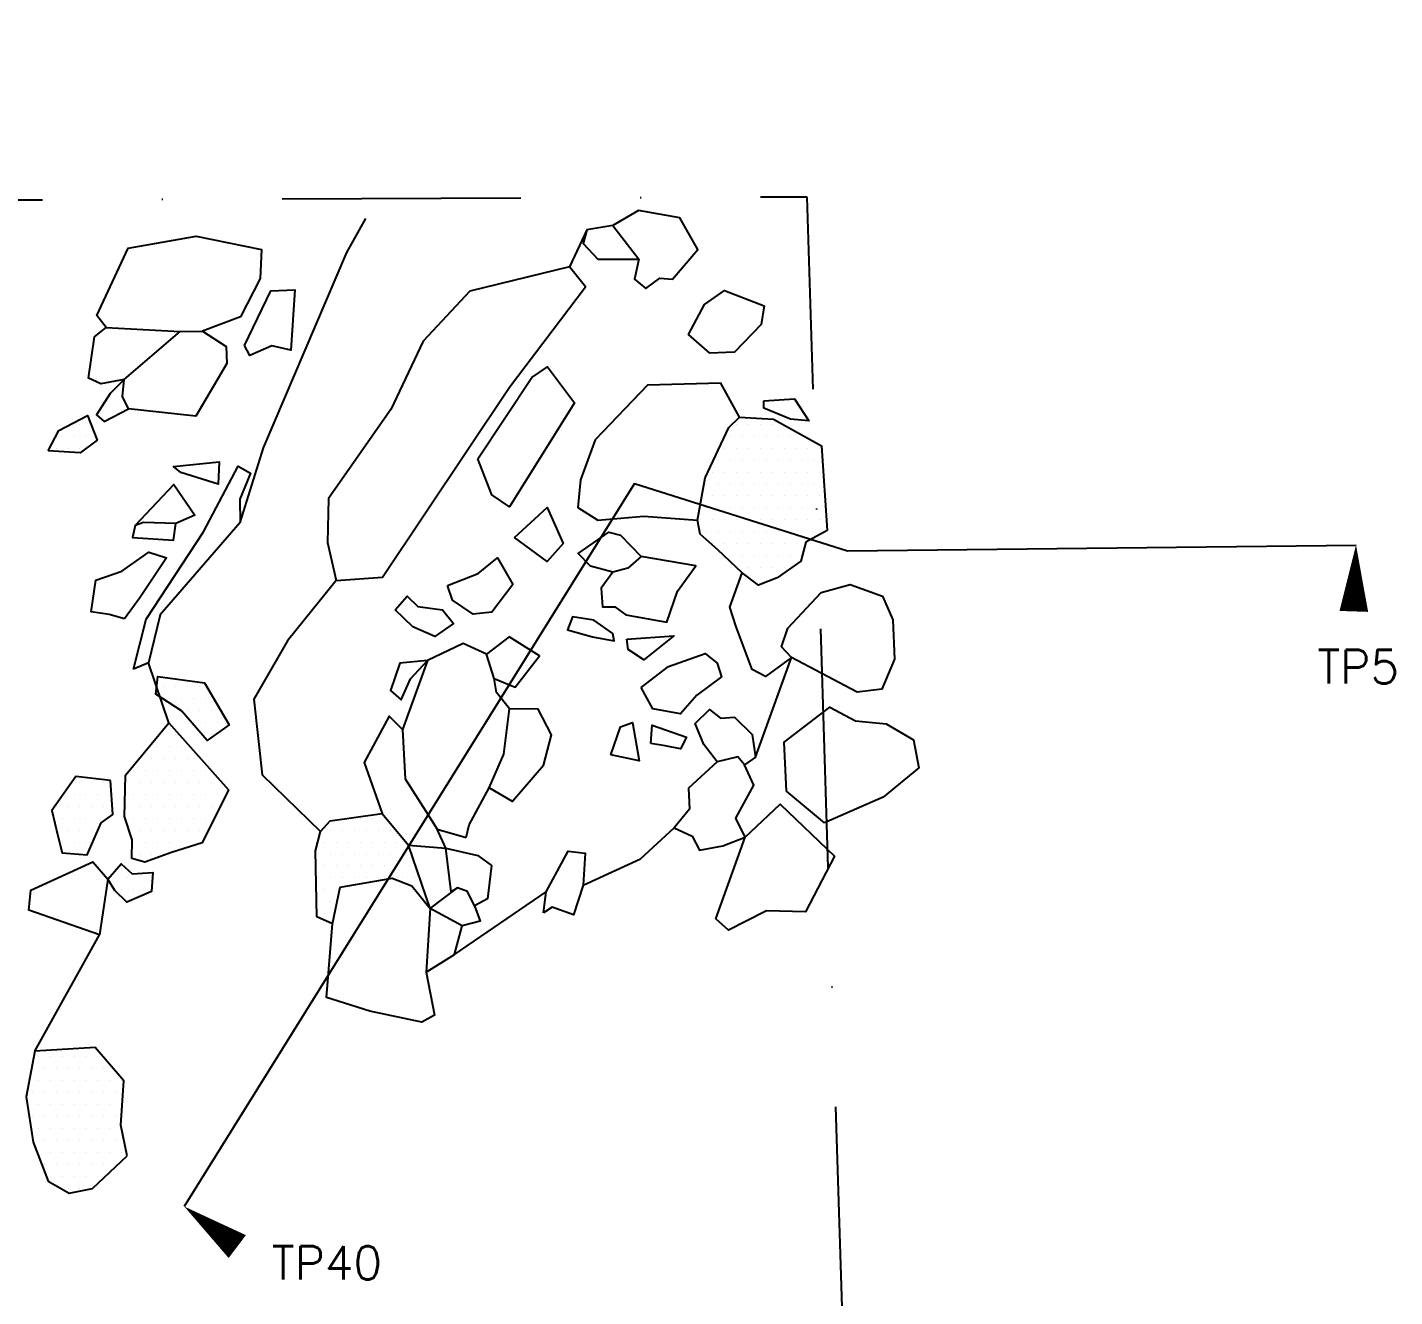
# Model space of a CAD drawing. Header units: metres. Extents: x 109 to 398, y -2131 to -1647.
# Drawn here: x 255.1 to 398.3, y -1962.6 to -1829.7 of the extents above; entities that cross this region are included whole.
import ezdxf

# ---------------------------------------------------------------- set-up
doc = ezdxf.new("R2010")
doc.units = ezdxf.units.M
doc.header["$LTSCALE"] = 25
doc.header["$MEASUREMENT"] = 0
doc.linetypes.add('STRICHPUNKTX2', pattern=[2, 1, -0.5, 0, -0.5])
doc.layers.get('0').update_dxf_attribs({"linetype": 'CONTINUOUS'})
for name, color, linetype in [('BEFUND', 1, 'CONTINUOUS'), ('GRABUNGSGRENZE', 3, 'STRICHPUNKTX2'), ('STEINE', 4, 'CONTINUOUS'), ('STEINESCHRAFF', 4, 'CONTINUOUS'), ('TPROFIL', 3, 'CONTINUOUS')]:
    doc.layers.add(name, color=color, linetype=linetype)
doc.styles.get("Standard").update_dxf_attribs({"font": 'txt.shx'})

# ---------------------------------------------------------------- blocks, each defined once
blk = doc.blocks.new('*X1')
at = {"color": 0}
for p, q in [((269.375, -1898.75), (269.375, -1898.75)), ((270.625, -1898.75), (270.625, -1898.75)), ((271.875, -1898.75), (271.875, -1898.75)), ((273.125, -1898.75), (273.125, -1898.75)), ((270, -1900), (270, -1900)), ((271.25, -1900), (271.25, -1900)), ((272.5, -1900), (272.5, -1900)), ((273.75, -1900), (273.75, -1900)), ((271.875, -1901.25), (271.875, -1901.25)), ((273.125, -1901.25), (273.125, -1901.25)), ((274.375, -1901.25), (274.375, -1901.25)), ((272.5, -1902.5), (272.5, -1902.5)), ((273.75, -1902.5), (273.75, -1902.5)), ((275, -1902.5), (275, -1902.5)), ((269.375, -1903.75), (269.375, -1903.75)), ((270.625, -1903.75), (270.625, -1903.75)), ((274.375, -1903.75), (274.375, -1903.75)), ((268.75, -1905), (268.75, -1905)), ((270, -1905), (270, -1905)), ((271.25, -1905), (271.25, -1905)), ((266.25, -1907.5), (266.25, -1907.5)), ((266.875, -1906.25), (266.875, -1906.25)), ((267.5, -1907.5), (267.5, -1907.5)), ((268.125, -1906.25), (268.125, -1906.25)), ((268.75, -1907.5), (268.75, -1907.5)), ((269.375, -1906.25), (269.375, -1906.25)), ((270, -1907.5), (270, -1907.5)), ((270.625, -1906.25), (270.625, -1906.25)), ((271.25, -1907.5), (271.25, -1907.5)), ((271.875, -1906.25), (271.875, -1906.25)), ((272.5, -1907.5), (272.5, -1907.5)), ((273.125, -1906.25), (273.125, -1906.25)), ((273.75, -1907.5), (273.75, -1907.5)), ((260.625, -1908.75), (260.625, -1908.75)), ((261.875, -1908.75), (261.875, -1908.75)), ((263.125, -1908.75), (263.125, -1908.75)), ((265.625, -1908.75), (265.625, -1908.75)), ((266.875, -1908.75), (266.875, -1908.75)), ((268.125, -1908.75), (268.125, -1908.75)), ((269.375, -1908.75), (269.375, -1908.75)), ((270.625, -1908.75), (270.625, -1908.75)), ((271.875, -1908.75), (271.875, -1908.75)), ((273.125, -1908.75), (273.125, -1908.75)), ((274.375, -1908.75), (274.375, -1908.75)), ((260, -1910), (260, -1910)), ((261.25, -1910), (261.25, -1910)), ((262.5, -1910), (262.5, -1910)), ((263.75, -1910), (263.75, -1910)), ((266.25, -1910), (266.25, -1910)), ((267.5, -1910), (267.5, -1910)), ((268.75, -1910), (268.75, -1910)), ((270, -1910), (270, -1910)), ((271.25, -1910), (271.25, -1910)), ((272.5, -1910), (272.5, -1910)), ((273.75, -1910), (273.75, -1910)), ((275, -1910), (275, -1910)), ((258.125, -1911.25), (258.125, -1911.25)), ((259.375, -1911.25), (259.375, -1911.25)), ((260.625, -1911.25), (260.625, -1911.25)), ((261.875, -1911.25), (261.875, -1911.25)), ((263.125, -1911.25), (263.125, -1911.25)), ((265.625, -1911.25), (265.625, -1911.25)), ((266.875, -1911.25), (266.875, -1911.25)), ((268.125, -1911.25), (268.125, -1911.25)), ((269.375, -1911.25), (269.375, -1911.25)), ((270.625, -1911.25), (270.625, -1911.25)), ((271.875, -1911.25), (271.875, -1911.25)), ((273.125, -1911.25), (273.125, -1911.25)), ((274.375, -1911.25), (274.375, -1911.25)), ((258.75, -1912.5), (258.75, -1912.5)), ((260, -1912.5), (260, -1912.5)), ((261.25, -1912.5), (261.25, -1912.5)), ((262.5, -1912.5), (262.5, -1912.5)), ((266.25, -1912.5), (266.25, -1912.5)), ((267.5, -1912.5), (267.5, -1912.5)), ((268.75, -1912.5), (268.75, -1912.5)), ((270, -1912.5), (270, -1912.5)), ((271.25, -1912.5), (271.25, -1912.5)), ((272.5, -1912.5), (272.5, -1912.5)), ((273.75, -1912.5), (273.75, -1912.5)), ((288.75, -1912.5), (288.75, -1912.5)), ((290, -1912.5), (290, -1912.5)), ((291.25, -1912.5), (291.25, -1912.5)), ((292.5, -1912.5), (292.5, -1912.5)), ((259.375, -1913.75), (259.375, -1913.75)), ((260.625, -1913.75), (260.625, -1913.75)), ((261.875, -1913.75), (261.875, -1913.75)), ((266.875, -1913.75), (266.875, -1913.75)), ((268.125, -1913.75), (268.125, -1913.75)), ((269.375, -1913.75), (269.375, -1913.75)), ((270.625, -1913.75), (270.625, -1913.75)), ((271.875, -1913.75), (271.875, -1913.75)), ((273.125, -1913.75), (273.125, -1913.75)), ((286.875, -1913.75), (286.875, -1913.75)), ((288.125, -1913.75), (288.125, -1913.75)), ((289.375, -1913.75), (289.375, -1913.75)), ((290.625, -1913.75), (290.625, -1913.75)), ((291.875, -1913.75), (291.875, -1913.75)), ((293.125, -1913.75), (293.125, -1913.75)), ((258.75, -1915), (258.75, -1915)), ((260, -1915), (260, -1915)), ((261.25, -1915), (261.25, -1915)), ((266.25, -1915), (266.25, -1915)), ((267.5, -1915), (267.5, -1915)), ((268.75, -1915), (268.75, -1915)), ((270, -1915), (270, -1915)), ((271.25, -1915), (271.25, -1915)), ((272.5, -1915), (272.5, -1915)), ((286.25, -1915), (286.25, -1915)), ((287.5, -1915), (287.5, -1915)), ((288.75, -1915), (288.75, -1915)), ((290, -1915), (290, -1915)), ((291.25, -1915), (291.25, -1915)), ((292.5, -1915), (292.5, -1915)), ((293.75, -1915), (293.75, -1915)), ((260.625, -1916.25), (260.625, -1916.25)), ((265, -1917.5), (265, -1917.5)), ((266.875, -1916.25), (266.875, -1916.25)), ((268.125, -1916.25), (268.125, -1916.25)), ((269.375, -1916.25), (269.375, -1916.25)), ((285.625, -1916.25), (285.625, -1916.25)), ((286.25, -1917.5), (286.25, -1917.5)), ((286.875, -1916.25), (286.875, -1916.25)), ((287.5, -1917.5), (287.5, -1917.5)), ((288.125, -1916.25), (288.125, -1916.25)), ((288.75, -1917.5), (288.75, -1917.5)), ((289.375, -1916.25), (289.375, -1916.25)), ((290, -1917.5), (290, -1917.5)), ((290.625, -1916.25), (290.625, -1916.25)), ((291.25, -1917.5), (291.25, -1917.5)), ((291.875, -1916.25), (291.875, -1916.25)), ((292.5, -1917.5), (292.5, -1917.5)), ((293.125, -1916.25), (293.125, -1916.25)), ((293.75, -1917.5), (293.75, -1917.5)), ((294.375, -1916.25), (294.375, -1916.25)), ((295, -1917.5), (295, -1917.5)), ((264.375, -1918.75), (264.375, -1918.75)), ((265.625, -1918.75), (265.625, -1918.75)), ((266.875, -1918.75), (266.875, -1918.75)), ((268.125, -1918.75), (268.125, -1918.75)), ((285.625, -1918.75), (285.625, -1918.75)), ((286.875, -1918.75), (286.875, -1918.75)), ((288.125, -1918.75), (288.125, -1918.75)), ((289.375, -1918.75), (289.375, -1918.75)), ((290.625, -1918.75), (290.625, -1918.75)), ((291.875, -1918.75), (291.875, -1918.75)), ((293.125, -1918.75), (293.125, -1918.75)), ((294.375, -1918.75), (294.375, -1918.75)), ((295.625, -1918.75), (295.625, -1918.75)), ((265, -1920), (265, -1920)), ((266.25, -1920), (266.25, -1920)), ((267.5, -1920), (267.5, -1920)), ((286.25, -1920), (286.25, -1920)), ((287.5, -1920), (287.5, -1920)), ((296.25, -1920), (296.25, -1920)), ((285.625, -1921.25), (285.625, -1921.25)), ((286.875, -1921.25), (286.875, -1921.25)), ((296.875, -1921.25), (296.875, -1921.25)), ((286.25, -1922.5), (286.25, -1922.5)), ((256.25, -1937.5), (256.25, -1937.5)), ((257.5, -1937.5), (257.5, -1937.5)), ((258.75, -1937.5), (258.75, -1937.5)), ((260, -1937.5), (260, -1937.5)), ((261.25, -1937.5), (261.25, -1937.5)), ((262.5, -1937.5), (262.5, -1937.5)), ((255.625, -1938.75), (255.625, -1938.75)), ((256.875, -1938.75), (256.875, -1938.75)), ((258.125, -1938.75), (258.125, -1938.75)), ((259.375, -1938.75), (259.375, -1938.75)), ((260.625, -1938.75), (260.625, -1938.75)), ((261.875, -1938.75), (261.875, -1938.75)), ((263.125, -1938.75), (263.125, -1938.75)), ((256.25, -1940), (256.25, -1940)), ((257.5, -1940), (257.5, -1940)), ((258.75, -1940), (258.75, -1940)), ((260, -1940), (260, -1940)), ((261.25, -1940), (261.25, -1940)), ((262.5, -1940), (262.5, -1940)), ((263.75, -1940), (263.75, -1940)), ((265, -1940), (265, -1940)), ((255.625, -1941.25), (255.625, -1941.25)), ((256.875, -1941.25), (256.875, -1941.25)), ((258.125, -1941.25), (258.125, -1941.25)), ((259.375, -1941.25), (259.375, -1941.25)), ((260.625, -1941.25), (260.625, -1941.25)), ((261.875, -1941.25), (261.875, -1941.25)), ((263.125, -1941.25), (263.125, -1941.25)), ((264.375, -1941.25), (264.375, -1941.25)), ((256.25, -1942.5), (256.25, -1942.5)), ((257.5, -1942.5), (257.5, -1942.5)), ((258.75, -1942.5), (258.75, -1942.5)), ((260, -1942.5), (260, -1942.5)), ((261.25, -1942.5), (261.25, -1942.5)), ((262.5, -1942.5), (262.5, -1942.5)), ((263.75, -1942.5), (263.75, -1942.5)), ((265, -1942.5), (265, -1942.5)), ((255.625, -1943.75), (255.625, -1943.75)), ((256.875, -1943.75), (256.875, -1943.75)), ((258.125, -1943.75), (258.125, -1943.75)), ((259.375, -1943.75), (259.375, -1943.75)), ((260.625, -1943.75), (260.625, -1943.75)), ((261.875, -1943.75), (261.875, -1943.75)), ((263.125, -1943.75), (263.125, -1943.75)), ((264.375, -1943.75), (264.375, -1943.75)), ((256.25, -1945), (256.25, -1945)), ((256.875, -1946.25), (256.875, -1946.25)), ((257.5, -1945), (257.5, -1945)), ((258.125, -1946.25), (258.125, -1946.25)), ((258.75, -1945), (258.75, -1945)), ((259.375, -1946.25), (259.375, -1946.25)), ((260, -1945), (260, -1945)), ((260.625, -1946.25), (260.625, -1946.25)), ((261.25, -1945), (261.25, -1945)), ((261.875, -1946.25), (261.875, -1946.25)), ((262.5, -1945), (262.5, -1945)), ((263.125, -1946.25), (263.125, -1946.25)), ((263.75, -1945), (263.75, -1945)), ((264.375, -1946.25), (264.375, -1946.25)), ((256.25, -1947.5), (256.25, -1947.5)), ((257.5, -1947.5), (257.5, -1947.5)), ((258.75, -1947.5), (258.75, -1947.5)), ((260, -1947.5), (260, -1947.5)), ((261.25, -1947.5), (261.25, -1947.5)), ((262.5, -1947.5), (262.5, -1947.5)), ((263.75, -1947.5), (263.75, -1947.5)), ((265, -1947.5), (265, -1947.5)), ((256.875, -1948.75), (256.875, -1948.75)), ((258.125, -1948.75), (258.125, -1948.75)), ((259.375, -1948.75), (259.375, -1948.75)), ((260.625, -1948.75), (260.625, -1948.75)), ((261.875, -1948.75), (261.875, -1948.75)), ((263.125, -1948.75), (263.125, -1948.75)), ((264.375, -1948.75), (264.375, -1948.75)), ((257.5, -1950), (257.5, -1950)), ((258.75, -1950), (258.75, -1950)), ((260, -1950), (260, -1950)), ((261.25, -1950), (261.25, -1950)), ((262.5, -1950), (262.5, -1950)), ((259.375, -1951.25), (259.375, -1951.25)), ((260.625, -1951.25), (260.625, -1951.25)), ((261.875, -1951.25), (261.875, -1951.25))]:
    blk.add_line(p, q, dxfattribs=at)
blk = doc.blocks.new('*X2')
at = {"color": 0}
for p, q in [((208.125, -1791.25), (208.125, -1791.25)), ((209.375, -1791.25), (209.375, -1791.25)), ((210.625, -1791.25), (210.625, -1791.25)), ((211.875, -1791.25), (211.875, -1791.25)), ((207.5, -1792.5), (207.5, -1792.5)), ((208.75, -1792.5), (208.75, -1792.5)), ((210, -1792.5), (210, -1792.5)), ((211.25, -1792.5), (211.25, -1792.5)), ((188.125, -1798.75), (188.125, -1798.75)), ((189.375, -1798.75), (189.375, -1798.75)), ((190.625, -1798.75), (190.625, -1798.75)), ((191.875, -1798.75), (191.875, -1798.75)), ((193.125, -1798.75), (193.125, -1798.75)), ((198.75, -1797.5), (198.75, -1797.5)), ((199.375, -1798.75), (199.375, -1798.75)), ((200, -1797.5), (200, -1797.5)), ((200.625, -1798.75), (200.625, -1798.75)), ((201.25, -1797.5), (201.25, -1797.5)), ((201.875, -1798.75), (201.875, -1798.75)), ((202.5, -1797.5), (202.5, -1797.5)), ((187.5, -1800), (187.5, -1800)), ((188.75, -1800), (188.75, -1800)), ((190, -1800), (190, -1800)), ((191.25, -1800), (191.25, -1800)), ((192.5, -1800), (192.5, -1800)), ((193.75, -1800), (193.75, -1800)), ((195, -1800), (195, -1800)), ((196.25, -1800), (196.25, -1800)), ((197.5, -1800), (197.5, -1800)), ((198.75, -1800), (198.75, -1800)), ((200, -1800), (200, -1800)), ((201.25, -1800), (201.25, -1800)), ((202.5, -1800), (202.5, -1800)), ((188.125, -1801.25), (188.125, -1801.25)), ((189.375, -1801.25), (189.375, -1801.25)), ((190.625, -1801.25), (190.625, -1801.25)), ((191.875, -1801.25), (191.875, -1801.25)), ((193.125, -1801.25), (193.125, -1801.25)), ((194.375, -1801.25), (194.375, -1801.25)), ((195.625, -1801.25), (195.625, -1801.25)), ((196.875, -1801.25), (196.875, -1801.25)), ((198.125, -1801.25), (198.125, -1801.25)), ((203.125, -1801.25), (203.125, -1801.25)), ((204.375, -1801.25), (204.375, -1801.25)), ((205.625, -1801.25), (205.625, -1801.25)), ((206.875, -1801.25), (206.875, -1801.25)), ((208.125, -1801.25), (208.125, -1801.25)), ((187.5, -1802.5), (187.5, -1802.5)), ((188.75, -1802.5), (188.75, -1802.5)), ((190, -1802.5), (190, -1802.5)), ((191.25, -1802.5), (191.25, -1802.5)), ((192.5, -1802.5), (192.5, -1802.5)), ((193.75, -1802.5), (193.75, -1802.5)), ((195, -1802.5), (195, -1802.5)), ((196.25, -1802.5), (196.25, -1802.5)), ((197.5, -1802.5), (197.5, -1802.5)), ((202.5, -1802.5), (202.5, -1802.5)), ((203.75, -1802.5), (203.75, -1802.5)), ((205, -1802.5), (205, -1802.5)), ((206.25, -1802.5), (206.25, -1802.5)), ((207.5, -1802.5), (207.5, -1802.5)), ((208.75, -1802.5), (208.75, -1802.5)), ((186.875, -1803.75), (186.875, -1803.75)), ((188.125, -1803.75), (188.125, -1803.75)), ((189.375, -1803.75), (189.375, -1803.75)), ((190.625, -1803.75), (190.625, -1803.75)), ((191.875, -1803.75), (191.875, -1803.75)), ((193.125, -1803.75), (193.125, -1803.75)), ((194.375, -1803.75), (194.375, -1803.75)), ((195.625, -1803.75), (195.625, -1803.75)), ((196.875, -1803.75), (196.875, -1803.75)), ((203.125, -1803.75), (203.125, -1803.75)), ((204.375, -1803.75), (204.375, -1803.75)), ((205.625, -1803.75), (205.625, -1803.75)), ((206.875, -1803.75), (206.875, -1803.75)), ((208.125, -1803.75), (208.125, -1803.75)), ((209.375, -1803.75), (209.375, -1803.75)), ((187.5, -1805), (187.5, -1805)), ((188.75, -1805), (188.75, -1805)), ((190, -1805), (190, -1805)), ((191.25, -1805), (191.25, -1805)), ((192.5, -1805), (192.5, -1805)), ((193.75, -1805), (193.75, -1805)), ((195, -1805), (195, -1805)), ((198.75, -1805), (198.75, -1805)), ((203.75, -1805), (203.75, -1805)), ((205, -1805), (205, -1805)), ((206.25, -1805), (206.25, -1805)), ((207.5, -1805), (207.5, -1805)), ((208.75, -1805), (208.75, -1805)), ((198.125, -1806.25), (198.125, -1806.25)), ((199.375, -1806.25), (199.375, -1806.25)), ((204.375, -1806.25), (204.375, -1806.25)), ((205.625, -1806.25), (205.625, -1806.25)), ((206.875, -1806.25), (206.875, -1806.25)), ((208.125, -1806.25), (208.125, -1806.25)), ((194.375, -1808.75), (194.375, -1808.75)), ((195, -1807.5), (195, -1807.5)), ((195.625, -1808.75), (195.625, -1808.75)), ((196.25, -1807.5), (196.25, -1807.5)), ((196.875, -1808.75), (196.875, -1808.75)), ((197.5, -1807.5), (197.5, -1807.5)), ((198.125, -1808.75), (198.125, -1808.75)), ((198.75, -1807.5), (198.75, -1807.5)), ((195, -1810), (195, -1810)), ((196.25, -1810), (196.25, -1810)), ((197.5, -1810), (197.5, -1810)), ((202.5, -1810), (202.5, -1810)), ((203.75, -1810), (203.75, -1810)), ((205, -1810), (205, -1810)), ((199.375, -1811.25), (199.375, -1811.25)), ((200.625, -1811.25), (200.625, -1811.25)), ((201.875, -1811.25), (201.875, -1811.25)), ((203.125, -1811.25), (203.125, -1811.25)), ((204.375, -1811.25), (204.375, -1811.25)), ((205.625, -1811.25), (205.625, -1811.25)), ((206.875, -1811.25), (206.875, -1811.25)), ((197.5, -1812.5), (197.5, -1812.5)), ((198.75, -1812.5), (198.75, -1812.5)), ((200, -1812.5), (200, -1812.5)), ((201.25, -1812.5), (201.25, -1812.5)), ((202.5, -1812.5), (202.5, -1812.5)), ((203.75, -1812.5), (203.75, -1812.5)), ((205, -1812.5), (205, -1812.5)), ((206.25, -1812.5), (206.25, -1812.5)), ((198.125, -1813.75), (198.125, -1813.75)), ((199.375, -1813.75), (199.375, -1813.75)), ((200.625, -1813.75), (200.625, -1813.75)), ((201.875, -1813.75), (201.875, -1813.75)), ((203.125, -1813.75), (203.125, -1813.75)), ((204.375, -1813.75), (204.375, -1813.75)), ((205.625, -1813.75), (205.625, -1813.75)), ((206.875, -1813.75), (206.875, -1813.75)), ((197.5, -1815), (197.5, -1815)), ((198.75, -1815), (198.75, -1815)), ((200, -1815), (200, -1815)), ((201.25, -1815), (201.25, -1815)), ((202.5, -1815), (202.5, -1815)), ((203.75, -1815), (203.75, -1815)), ((205, -1815), (205, -1815)), ((206.25, -1815), (206.25, -1815)), ((207.5, -1815), (207.5, -1815)), ((198.125, -1816.25), (198.125, -1816.25)), ((199.375, -1816.25), (199.375, -1816.25)), ((200.625, -1816.25), (200.625, -1816.25)), ((201.875, -1816.25), (201.875, -1816.25)), ((203.125, -1816.25), (203.125, -1816.25)), ((204.375, -1816.25), (204.375, -1816.25)), ((205.625, -1816.25), (205.625, -1816.25)), ((206.875, -1816.25), (206.875, -1816.25)), ((196.875, -1818.75), (196.875, -1818.75)), ((197.5, -1817.5), (197.5, -1817.5)), ((198.125, -1818.75), (198.125, -1818.75)), ((198.75, -1817.5), (198.75, -1817.5)), ((199.375, -1818.75), (199.375, -1818.75)), ((200, -1817.5), (200, -1817.5)), ((200.625, -1818.75), (200.625, -1818.75)), ((201.25, -1817.5), (201.25, -1817.5)), ((201.875, -1818.75), (201.875, -1818.75)), ((202.5, -1817.5), (202.5, -1817.5)), ((203.125, -1818.75), (203.125, -1818.75)), ((203.75, -1817.5), (203.75, -1817.5)), ((204.375, -1818.75), (204.375, -1818.75)), ((205, -1817.5), (205, -1817.5)), ((206.25, -1817.5), (206.25, -1817.5)), ((197.5, -1820), (197.5, -1820)), ((195.625, -1821.25), (195.625, -1821.25)), ((196.875, -1821.25), (196.875, -1821.25)), ((198.125, -1821.25), (198.125, -1821.25)), ((199.375, -1821.25), (199.375, -1821.25)), ((195, -1822.5), (195, -1822.5)), ((196.25, -1822.5), (196.25, -1822.5)), ((197.5, -1822.5), (197.5, -1822.5)), ((198.75, -1822.5), (198.75, -1822.5)), ((200, -1822.5), (200, -1822.5)), ((193.125, -1823.75), (193.125, -1823.75)), ((194.375, -1823.75), (194.375, -1823.75)), ((195.625, -1823.75), (195.625, -1823.75)), ((196.875, -1823.75), (196.875, -1823.75)), ((198.125, -1823.75), (198.125, -1823.75)), ((199.375, -1823.75), (199.375, -1823.75)), ((200.625, -1823.75), (200.625, -1823.75)), ((201.875, -1823.75), (201.875, -1823.75)), ((192.5, -1825), (192.5, -1825)), ((193.75, -1825), (193.75, -1825)), ((195, -1825), (195, -1825)), ((196.25, -1825), (196.25, -1825)), ((197.5, -1825), (197.5, -1825)), ((198.75, -1825), (198.75, -1825)), ((190.625, -1826.25), (190.625, -1826.25)), ((191.875, -1826.25), (191.875, -1826.25)), ((193.125, -1826.25), (193.125, -1826.25)), ((194.375, -1826.25), (194.375, -1826.25)), ((195.625, -1826.25), (195.625, -1826.25)), ((196.875, -1826.25), (196.875, -1826.25)), ((198.125, -1826.25), (198.125, -1826.25)), ((199.375, -1826.25), (199.375, -1826.25)), ((189.375, -1828.75), (189.375, -1828.75)), ((190, -1827.5), (190, -1827.5)), ((190.625, -1828.75), (190.625, -1828.75)), ((191.25, -1827.5), (191.25, -1827.5)), ((191.875, -1828.75), (191.875, -1828.75)), ((192.5, -1827.5), (192.5, -1827.5)), ((193.125, -1828.75), (193.125, -1828.75)), ((193.75, -1827.5), (193.75, -1827.5)), ((194.375, -1828.75), (194.375, -1828.75)), ((195, -1827.5), (195, -1827.5)), ((195.625, -1828.75), (195.625, -1828.75)), ((196.25, -1827.5), (196.25, -1827.5)), ((196.875, -1828.75), (196.875, -1828.75)), ((197.5, -1827.5), (197.5, -1827.5)), ((198.125, -1828.75), (198.125, -1828.75)), ((198.75, -1827.5), (198.75, -1827.5)), ((199.375, -1828.75), (199.375, -1828.75)), ((191.25, -1830), (191.25, -1830)), ((192.5, -1830), (192.5, -1830)), ((193.75, -1830), (193.75, -1830)), ((195, -1830), (195, -1830)), ((196.25, -1830), (196.25, -1830)), ((197.5, -1830), (197.5, -1830)), ((198.75, -1830), (198.75, -1830)), ((191.875, -1831.25), (191.875, -1831.25)), ((193.125, -1831.25), (193.125, -1831.25)), ((194.375, -1831.25), (194.375, -1831.25)), ((195.625, -1831.25), (195.625, -1831.25)), ((196.875, -1831.25), (196.875, -1831.25)), ((198.125, -1831.25), (198.125, -1831.25)), ((199.375, -1831.25), (199.375, -1831.25)), ((193.75, -1832.5), (193.75, -1832.5)), ((195, -1832.5), (195, -1832.5)), ((196.25, -1832.5), (196.25, -1832.5)), ((197.5, -1832.5), (197.5, -1832.5)), ((198.75, -1832.5), (198.75, -1832.5)), ((195.625, -1833.75), (195.625, -1833.75)), ((196.875, -1833.75), (196.875, -1833.75)), ((198.125, -1833.75), (198.125, -1833.75)), ((197.5, -1835), (197.5, -1835)), ((198.75, -1835), (198.75, -1835)), ((260.625, -1871.25), (260.625, -1871.25)), ((329.375, -1871.25), (329.375, -1871.25)), ((330.625, -1871.25), (330.625, -1871.25)), ((331.875, -1871.25), (331.875, -1871.25)), ((333.125, -1871.25), (333.125, -1871.25)), ((258.75, -1872.5), (258.75, -1872.5)), ((260, -1872.5), (260, -1872.5)), ((261.25, -1872.5), (261.25, -1872.5)), ((328.75, -1872.5), (328.75, -1872.5)), ((330, -1872.5), (330, -1872.5)), ((331.25, -1872.5), (331.25, -1872.5)), ((332.5, -1872.5), (332.5, -1872.5)), ((333.75, -1872.5), (333.75, -1872.5)), ((335, -1872.5), (335, -1872.5)), ((336.25, -1872.5), (336.25, -1872.5)), ((258.125, -1873.75), (258.125, -1873.75)), ((259.375, -1873.75), (259.375, -1873.75)), ((260.625, -1873.75), (260.625, -1873.75)), ((328.125, -1873.75), (328.125, -1873.75)), ((329.375, -1873.75), (329.375, -1873.75)), ((330.625, -1873.75), (330.625, -1873.75)), ((331.875, -1873.75), (331.875, -1873.75)), ((333.125, -1873.75), (333.125, -1873.75)), ((334.375, -1873.75), (334.375, -1873.75)), ((335.625, -1873.75), (335.625, -1873.75)), ((336.875, -1873.75), (336.875, -1873.75)), ((338.125, -1873.75), (338.125, -1873.75)), ((327.5, -1875), (327.5, -1875)), ((328.75, -1875), (328.75, -1875)), ((330, -1875), (330, -1875)), ((331.25, -1875), (331.25, -1875)), ((332.5, -1875), (332.5, -1875)), ((333.75, -1875), (333.75, -1875)), ((335, -1875), (335, -1875)), ((336.25, -1875), (336.25, -1875)), ((337.5, -1875), (337.5, -1875)), ((326.25, -1877.5), (326.25, -1877.5)), ((326.875, -1876.25), (326.875, -1876.25)), ((327.5, -1877.5), (327.5, -1877.5)), ((328.125, -1876.25), (328.125, -1876.25)), ((328.75, -1877.5), (328.75, -1877.5)), ((329.375, -1876.25), (329.375, -1876.25)), ((330, -1877.5), (330, -1877.5)), ((330.625, -1876.25), (330.625, -1876.25)), ((331.25, -1877.5), (331.25, -1877.5)), ((331.875, -1876.25), (331.875, -1876.25)), ((332.5, -1877.5), (332.5, -1877.5)), ((333.125, -1876.25), (333.125, -1876.25)), ((333.75, -1877.5), (333.75, -1877.5)), ((334.375, -1876.25), (334.375, -1876.25)), ((335, -1877.5), (335, -1877.5)), ((335.625, -1876.25), (335.625, -1876.25)), ((336.25, -1877.5), (336.25, -1877.5)), ((336.875, -1876.25), (336.875, -1876.25)), ((337.5, -1877.5), (337.5, -1877.5)), ((338.125, -1876.25), (338.125, -1876.25)), ((326.875, -1878.75), (326.875, -1878.75)), ((328.125, -1878.75), (328.125, -1878.75)), ((329.375, -1878.75), (329.375, -1878.75)), ((330.625, -1878.75), (330.625, -1878.75)), ((331.875, -1878.75), (331.875, -1878.75)), ((333.125, -1878.75), (333.125, -1878.75)), ((334.375, -1878.75), (334.375, -1878.75)), ((335.625, -1878.75), (335.625, -1878.75)), ((336.875, -1878.75), (336.875, -1878.75)), ((338.125, -1878.75), (338.125, -1878.75)), ((326.25, -1880), (326.25, -1880)), ((327.5, -1880), (327.5, -1880)), ((328.75, -1880), (328.75, -1880)), ((330, -1880), (330, -1880)), ((331.25, -1880), (331.25, -1880)), ((332.5, -1880), (332.5, -1880)), ((333.75, -1880), (333.75, -1880)), ((335, -1880), (335, -1880)), ((336.25, -1880), (336.25, -1880)), ((337.5, -1880), (337.5, -1880)), ((325.625, -1881.25), (325.625, -1881.25)), ((326.875, -1881.25), (326.875, -1881.25)), ((328.125, -1881.25), (328.125, -1881.25)), ((329.375, -1881.25), (329.375, -1881.25)), ((330.625, -1881.25), (330.625, -1881.25)), ((331.875, -1881.25), (331.875, -1881.25)), ((333.125, -1881.25), (333.125, -1881.25)), ((334.375, -1881.25), (334.375, -1881.25)), ((335.625, -1881.25), (335.625, -1881.25)), ((336.875, -1881.25), (336.875, -1881.25)), ((338.125, -1881.25), (338.125, -1881.25)), ((326.25, -1882.5), (326.25, -1882.5)), ((327.5, -1882.5), (327.5, -1882.5)), ((328.75, -1882.5), (328.75, -1882.5)), ((330, -1882.5), (330, -1882.5)), ((331.25, -1882.5), (331.25, -1882.5)), ((332.5, -1882.5), (332.5, -1882.5)), ((333.75, -1882.5), (333.75, -1882.5)), ((335, -1882.5), (335, -1882.5)), ((336.25, -1882.5), (336.25, -1882.5)), ((337.5, -1882.5), (337.5, -1882.5)), ((326.875, -1883.75), (326.875, -1883.75)), ((328.125, -1883.75), (328.125, -1883.75)), ((329.375, -1883.75), (329.375, -1883.75)), ((330.625, -1883.75), (330.625, -1883.75)), ((331.875, -1883.75), (331.875, -1883.75)), ((333.125, -1883.75), (333.125, -1883.75)), ((334.375, -1883.75), (334.375, -1883.75)), ((335.625, -1883.75), (335.625, -1883.75)), ((328.75, -1885), (328.75, -1885)), ((330, -1885), (330, -1885)), ((331.25, -1885), (331.25, -1885)), ((332.5, -1885), (332.5, -1885)), ((333.75, -1885), (333.75, -1885)), ((335, -1885), (335, -1885)), ((336.25, -1885), (336.25, -1885)), ((330.625, -1886.25), (330.625, -1886.25)), ((331.25, -1887.5), (331.25, -1887.5)), ((331.875, -1886.25), (331.875, -1886.25)), ((332.5, -1887.5), (332.5, -1887.5)), ((333.125, -1886.25), (333.125, -1886.25)), ((334.375, -1886.25), (334.375, -1886.25))]:
    blk.add_line(p, q, dxfattribs=at)
blk = doc.blocks.new('PFEIL')
at = {"layer": 'TPROFIL'}
blk.add_lwpolyline([(0, 0, 0, 3, 0), (6.54, -2.37, 3, 3, 0)], format="xyseb", dxfattribs=at)

msp = doc.modelspace()

# ---------------------------------------------------------------- linework, layer by layer
at = {"layer": 'BEFUND'}
for points in [[(277.39, -1881.54), (279.85, -1873.71), (288.58, -1853.25), (290.57, -1849.69)], [(313.73, -1850.89), (311.89, -1854.76)], [(287.47, -1887.61), (282.37, -1893.92), (278.85, -1900.03), (279.7, -1907.97), (285.8, -1913.88)], [(331.38, -1906.1), (335.16, -1895.67)], [(269.94, -1902.51), (267.8, -1896.24)], [(313.34, -1919.51), (319.35, -1916.77), (322.87, -1913.52)], [(299.84, -1926.78), (309.47, -1920.22)], [(255.89, -1936.91), (262.68, -1924.7)]]:
    msp.add_lwpolyline(points, dxfattribs=at)
at = {"layer": 'GRABUNGSGRENZE', "flags": 128}
msp.add_lwpolyline([(110.06, -1882.05), (124.55, -1895.76), (199.43, -1940.2), (243.48, -1975.58), (301.72, -2011.8), (310.52, -2022.09), (342.77, -2037.15), (336.79, -1847.46), (197.92, -1848), (197.69, -1823.67), (336.97, -1827.45)], dxfattribs=at)
at = {"layer": 'STEINE'}
for points in [[(316.43, -1850.44), (319.17, -1853.95), (318.71, -1856.04), (319.88, -1857.01), (321.36, -1855.94), (322.68, -1856.04), (325.33, -1852.94), (323.45, -1849.63), (319.13, -1848.86), (316.43, -1850.44)], [(263.37, -1861.11), (262.4, -1859.84), (265.67, -1852.82), (272.8, -1851.55), (279.62, -1852.94), (279.51, -1855.99), (277.42, -1860.01), (273.45, -1861.48)], [(316.43, -1850.44), (313.73, -1850.89), (313.32, -1852.32), (314.85, -1853.95), (319.17, -1853.95)], [(292.3, -1887.26), (305.61, -1867.37), (313.57, -1856.85), (311.89, -1854.76), (301.45, -1857.29), (296.56, -1862.53), (293.19, -1869.7), (286.66, -1879.01), (286.55, -1883.64), (287.47, -1887.61), (292.3, -1887.26)], [(277.87, -1863.01), (280.63, -1857.26), (283.13, -1857.17), (282.71, -1863.48), (280.73, -1863.02), (278.43, -1864.03), (277.87, -1863.01)], [(326.59, -1863.79), (324.36, -1861.85), (326.04, -1858.69), (328.13, -1857.22), (332.3, -1858.85), (331.99, -1860.79), (329.19, -1863.69), (326.59, -1863.79)], [(265.24, -1866.56), (262.8, -1867.02), (261.53, -1866.4), (262.14, -1862.08), (263.37, -1861.11), (271.11, -1861.53)], [(265.7, -1869.62), (265.09, -1868.34), (265.24, -1866.56), (271.11, -1861.53), (273.45, -1861.48), (275.94, -1863.11), (275.99, -1864.89), (272.77, -1870.39), (265.7, -1869.62)], [(302.3, -1874.85), (307.96, -1866.36), (309.59, -1865.24), (312.43, -1869.01), (305.6, -1879.9), (303.77, -1878.62), (302.3, -1874.85)], [(265.24, -1866.56), (263.77, -1868.04), (262.34, -1870.27), (263.15, -1870.94), (265.7, -1869.62)], [(329.69, -1870.51), (327.76, -1866.94), (320.07, -1867.14), (314.57, -1872.88), (313.04, -1877.06), (312.78, -1879.96), (314.86, -1881.28), (319.7, -1880.88), (325.3, -1881.3)], [(332.24, -1868.78), (335.45, -1868.58), (336.97, -1870.87), (335.04, -1870.72), (332.24, -1869.55), (332.24, -1868.78)], [(257.29, -1874.04), (258.42, -1871.9), (261.42, -1870.32), (262.44, -1872.92), (260.65, -1874.24), (257.29, -1874.04)], [(338.89, -1882.38), (336.65, -1883.6), (336.14, -1885.59), (333.64, -1887.31), (331.71, -1888.08), (329.98, -1886.8), (327.43, -1884.4), (325.6, -1882.77), (325.3, -1881.3), (326.12, -1876.87), (328.57, -1871.58), (329.69, -1870.51), (333.25, -1870.72), (338.29, -1873.52), (338.89, -1882.38)], [(266.23, -1896.9), (267.56, -1891.66), (273.57, -1882.51), (277.2, -1875.64), (278.47, -1876.35), (277.35, -1879.1), (277.39, -1881.54), (269.03, -1891.21), (267.8, -1896.24), (266.23, -1896.9)], [(271.19, -1876.29), (270.43, -1875.68), (275.21, -1875.18), (275.11, -1877.52), (271.19, -1876.29)], [(266.4, -1881.84), (266.14, -1883.11), (270.42, -1883.37), (270.67, -1881.64), (267.26, -1881.53), (266.4, -1881.84), (270.47, -1877.56), (272.66, -1880.77), (270.67, -1881.64)], [(306.15, -1883.11), (309.57, -1879.95), (311.25, -1883.72), (309.56, -1885.6), (306.15, -1883.11)], [(316.43, -1886.73), (314.09, -1886.12), (312.82, -1884.79), (316.03, -1882.56), (317.25, -1882.87), (319.39, -1885.11), (318.01, -1886.33)], [(265.27, -1891.61), (263.69, -1891.15), (261.8, -1890.89), (262.27, -1887.58), (265.02, -1886.62), (267.82, -1884.64), (269.7, -1885.25), (266.9, -1889.42), (265.27, -1891.61)], [(299.12, -1888.14), (302.33, -1886.87), (304.37, -1885.24), (305.95, -1888.04), (303.75, -1890.94), (301.82, -1891.14), (299.63, -1889.67), (299.12, -1888.14)], [(318.01, -1886.33), (316.43, -1886.73), (315.21, -1888.41), (315.36, -1890.35), (316.63, -1890.35), (317.8, -1891.21), (322.08, -1891.98), (323.2, -1888.73), (325.14, -1886.08), (319.39, -1885.11)], [(335.16, -1895.67), (332.41, -1897.65), (331.03, -1896.93), (329.36, -1892.45), (328.7, -1890.41), (329.98, -1886.8)], [(335.16, -1895.67), (334.09, -1894.54), (334.75, -1892.61), (338.27, -1888.85), (341.28, -1888.04), (344.69, -1889.26), (345.75, -1891.71), (345.95, -1895.83), (344.62, -1898.99), (342.03, -1899.29), (335.16, -1895.67)], [(293.62, -1890.68), (294.9, -1889.25), (296.02, -1890.32), (298.61, -1890.68), (299.73, -1892.11), (297.79, -1893.48), (295.5, -1892.46), (293.62, -1890.68)], [(316.43, -1893.15), (314.44, -1891.77), (312.2, -1891.41), (311.69, -1892.79), (314.29, -1893.5), (316.58, -1893.91), (316.43, -1893.15)], [(301.08, -1914.51), (301.38, -1913.19), (303.48, -1909.32), (305.01, -1905.81), (305.62, -1901.03), (304.25, -1899.34), (304, -1897.87), (303.19, -1895.32), (300.75, -1894.2), (297.03, -1895.97), (294.42, -1903.2), (294.67, -1908.39), (296.85, -1911.76), (298.02, -1913.64), (301.08, -1914.51)], [(304, -1897.87), (306.19, -1898.79), (308.74, -1895.48), (305.58, -1893.49), (303.19, -1895.32)], [(317.9, -1893.76), (322.84, -1893.41), (319.68, -1895.9), (318.05, -1894.83), (317.9, -1893.76)], [(297.03, -1895.97), (294.12, -1896.28), (293.15, -1899.13), (294.27, -1900.1), (295.24, -1897.91), (297.03, -1895.97)], [(319.42, -1898.8), (322.28, -1896.62), (326.1, -1895.25), (327.37, -1896.27), (327.82, -1897.69), (325.23, -1899.62), (323.54, -1901.56), (320.64, -1901.04), (319.42, -1898.8)], [(271.26, -1901.24), (268.56, -1899.5), (268.77, -1897.67), (273.66, -1898.34), (276.25, -1902.72), (273.95, -1904.35), (271.26, -1901.24)], [(294.42, -1903.2), (293, -1901.82), (290.4, -1906.66), (292.27, -1912.01), (295.02, -1915.32), (298.94, -1915.63), (298.02, -1913.64)], [(309.18, -1906.99), (310, -1903.78), (308.63, -1901.08), (305.62, -1901.03)], [(327.36, -1906.6), (325.98, -1904.77), (325.07, -1902.58), (326.55, -1901.1), (327.72, -1902.02), (329.19, -1901.92), (331.02, -1903.75), (331.38, -1906.1), (330.21, -1906.91)], [(338.6, -1912.98), (334.63, -1909.66), (334.38, -1904.52), (339.17, -1900.86), (341.87, -1902.29), (345.08, -1902.6), (347.93, -1904.28), (348.48, -1907.24), (344.76, -1910.29), (338.6, -1912.98)], [(266.05, -1916.71), (266.1, -1914.77), (265.29, -1912.33), (265.4, -1908), (269.94, -1902.51), (276.19, -1909.54), (273.43, -1915.09), (270.22, -1916.1), (267.42, -1917.12), (266.05, -1916.71)], [(316.21, -1905.87), (317.23, -1902.92), (318.5, -1902.47), (319.21, -1906.49), (316.21, -1905.87)], [(320.43, -1904.66), (320.54, -1902.77), (324.15, -1904), (323.54, -1905.22), (321.91, -1904.91), (320.43, -1904.66)], [(330.21, -1906.91), (329.54, -1906.09), (327.36, -1906.6), (324.35, -1909.35), (324.45, -1911.54), (322.87, -1913.52), (324.75, -1914.39), (325.51, -1915.86), (327.96, -1915.41), (330.3, -1914.5), (329.33, -1912.51), (331.22, -1909.05), (330.21, -1906.91)], [(309.18, -1906.99), (305.92, -1910.75), (303.48, -1909.32)], [(263.82, -1908.56), (260.2, -1908.15), (257.66, -1911.71), (258.31, -1914.36), (258.77, -1916.14), (261.37, -1916.35), (262.85, -1912.99), (264.07, -1912.12), (263.82, -1908.56)], [(327.23, -1923.04), (330.3, -1914.5), (333.97, -1911.04), (339.66, -1916.49), (336.6, -1922.29), (332.53, -1922.19), (330.39, -1923.3), (328.56, -1924.22), (327.23, -1923.04)], [(287.07, -1923.56), (285.44, -1922.84), (285.29, -1915.92), (285.8, -1913.88), (286.82, -1912.76), (292.27, -1912.01)], [(297.3, -1921.94), (295.02, -1915.32)], [(299.49, -1920.21), (298.94, -1915.63), (302.3, -1916.4), (303.72, -1917.47), (303.31, -1920.93), (301.93, -1921.69), (301.22, -1920.16), (300.15, -1919.8), (299.49, -1920.21)], [(309.16, -1922.41), (309.47, -1920.22), (311.77, -1915.95), (313.55, -1916.15), (313.34, -1919.51), (312.32, -1922.62), (310.08, -1921.8), (309.16, -1922.41)], [(262.68, -1924.7), (255.25, -1922.14), (255.46, -1920.05), (261.98, -1917.06), (263.55, -1918.89), (262.68, -1924.7)], [(263.55, -1918.89), (264.93, -1917.27), (266.1, -1918.34), (268.24, -1918.19), (268.13, -1920.17), (265.53, -1921.29), (264.26, -1920.07), (263.55, -1918.89)], [(296.88, -1928.61), (297.74, -1933.14), (296.42, -1933.85), (290.97, -1932.72), (286.45, -1931.29), (287.07, -1923.56), (287.88, -1919.74), (293.33, -1918.78), (295.37, -1919.59), (297.3, -1921.94)], [(301.93, -1921.69), (302.54, -1923.27), (300.66, -1923.78), (297.3, -1921.94), (300.15, -1919.8)], [(297.3, -1921.94), (296.88, -1928.61), (299.84, -1926.78), (300.66, -1923.78)], [(265.55, -1947.86), (264.89, -1944.66), (265.21, -1940.02), (262.21, -1936.51), (255.89, -1936.91), (254.97, -1941.69), (255.73, -1946.43), (257.3, -1950.5), (259.49, -1951.78), (261.93, -1951.27), (265.55, -1947.86)]]:
    msp.add_lwpolyline(points, dxfattribs=at)
at = {"layer": 'TPROFIL'}
for points in [[(318.71, -1877.45), (271.55, -1953.17)], [(318.71, -1877.45), (341.03, -1884.51), (394.28, -1883.89)]]:
    msp.add_lwpolyline(points, dxfattribs=at)

# ---------------------------------------------------------------- block references
at = {"layer": 'STEINESCHRAFF'}
for name in ['*X2', '*X1']:
    msp.add_blockref(name, (0, 0), dxfattribs=at)
at = {"layer": 'TPROFIL'}
for p, rotation in [((394.28, -1883.89), 288.0466452466556), ((271.55, -1953.17), 342.8392032609792)]:
    msp.add_blockref('PFEIL', p, dxfattribs=dict(at, rotation=rotation))

# ---------------------------------------------------------------- texts
for s, p in [('TP5', (390.23, -1898.38)), ('TP40', (280.71, -1960.81))]:
    msp.add_text(s, height=3.5, dxfattribs=at).set_placement(p)

doc.saveas('drawing.dxf')
